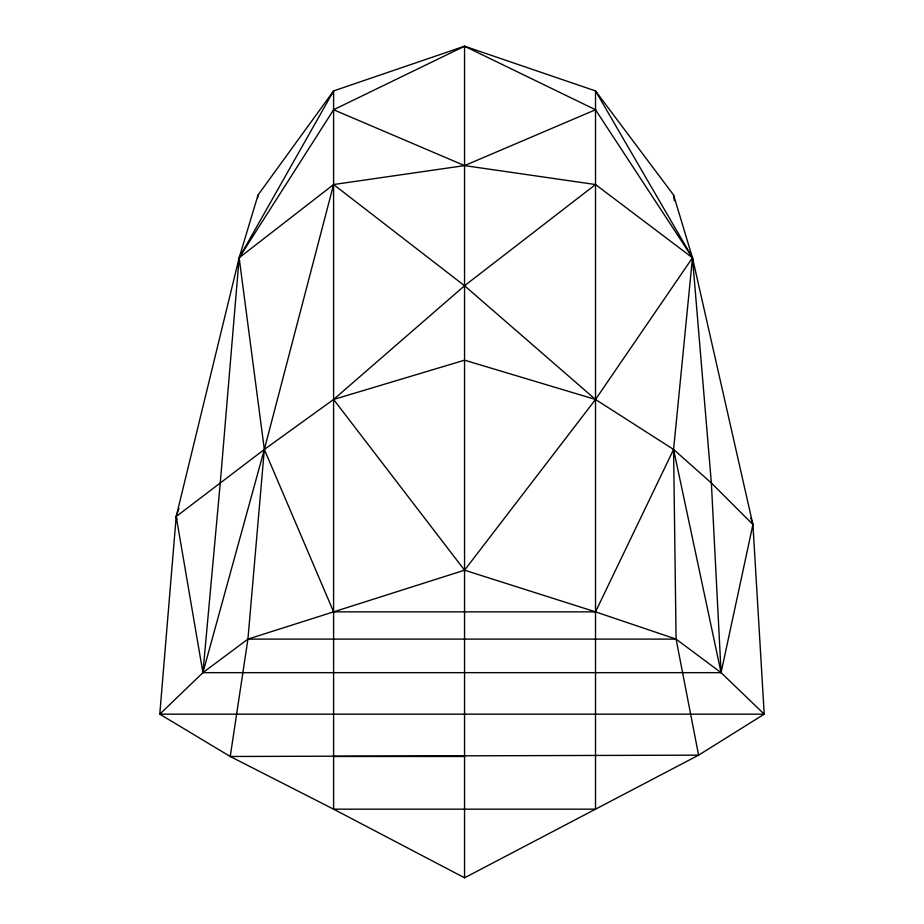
<?xml version="1.0" encoding="UTF-8"?>
<svg xmlns="http://www.w3.org/2000/svg" width="924" height="924" viewBox="0 0 924 924"><rect width="100%" height="100%" fill="white"/><g stroke="black" fill="none" stroke-linecap="round" stroke-linejoin="round"><path stroke-width="1.39" d="M595.518 109.748L464.553 46.2L333.599 109.748L239.154 257.796L264.333 449.457L202.922 672.649L247.932 639.108L464.553 570.2L595.518 399.468L692.48 257.796L595.518 109.748L464.553 165.604L333.599 184.534L264.333 449.457L247.932 639.108L230.238 756.49L698.59 755.162L676.079 639.108L673.584 449.457L692.48 257.796L595.518 90.922L595.518 809.17L333.599 809.17L333.599 90.922L239.154 257.796L220.258 482.986L202.922 672.649L159.783 714.171L230.238 756.49L333.599 809.17L464.553 877.8L698.59 755.162L764.217 714.171L752.921 524.52L692.48 257.796L673.584 195.022L595.518 90.922L464.553 46.2L333.599 90.922L258.039 195.022L239.154 257.796L176.195 516.528L159.783 714.171L764.217 714.171L721.078 672.649L676.079 639.108L595.518 611.861L464.553 570.2L333.599 399.468L464.553 285.735L595.518 184.534L692.48 257.796L711.365 482.986L721.078 672.649L202.922 672.649L176.195 516.528L178.99 508.339M257.646 197.875L258.039 195.022M750.762 517.648L752.921 524.52L721.078 672.649L673.584 449.457L595.518 399.468L464.553 285.735L333.599 184.534L239.154 257.796M595.518 399.468L464.553 360.187L333.599 399.468L264.333 449.457L176.195 516.528L176.819 519.334M247.932 639.108L676.079 639.108M333.599 756.49L464.553 756.49M595.518 184.534L464.553 165.604L333.599 109.748M752.921 524.52L711.365 482.986L673.584 449.457L595.518 611.861L333.599 611.861L264.333 449.457M673.584 195.022L674.37 200.739M464.553 46.2L464.553 877.8"/></g></svg>
